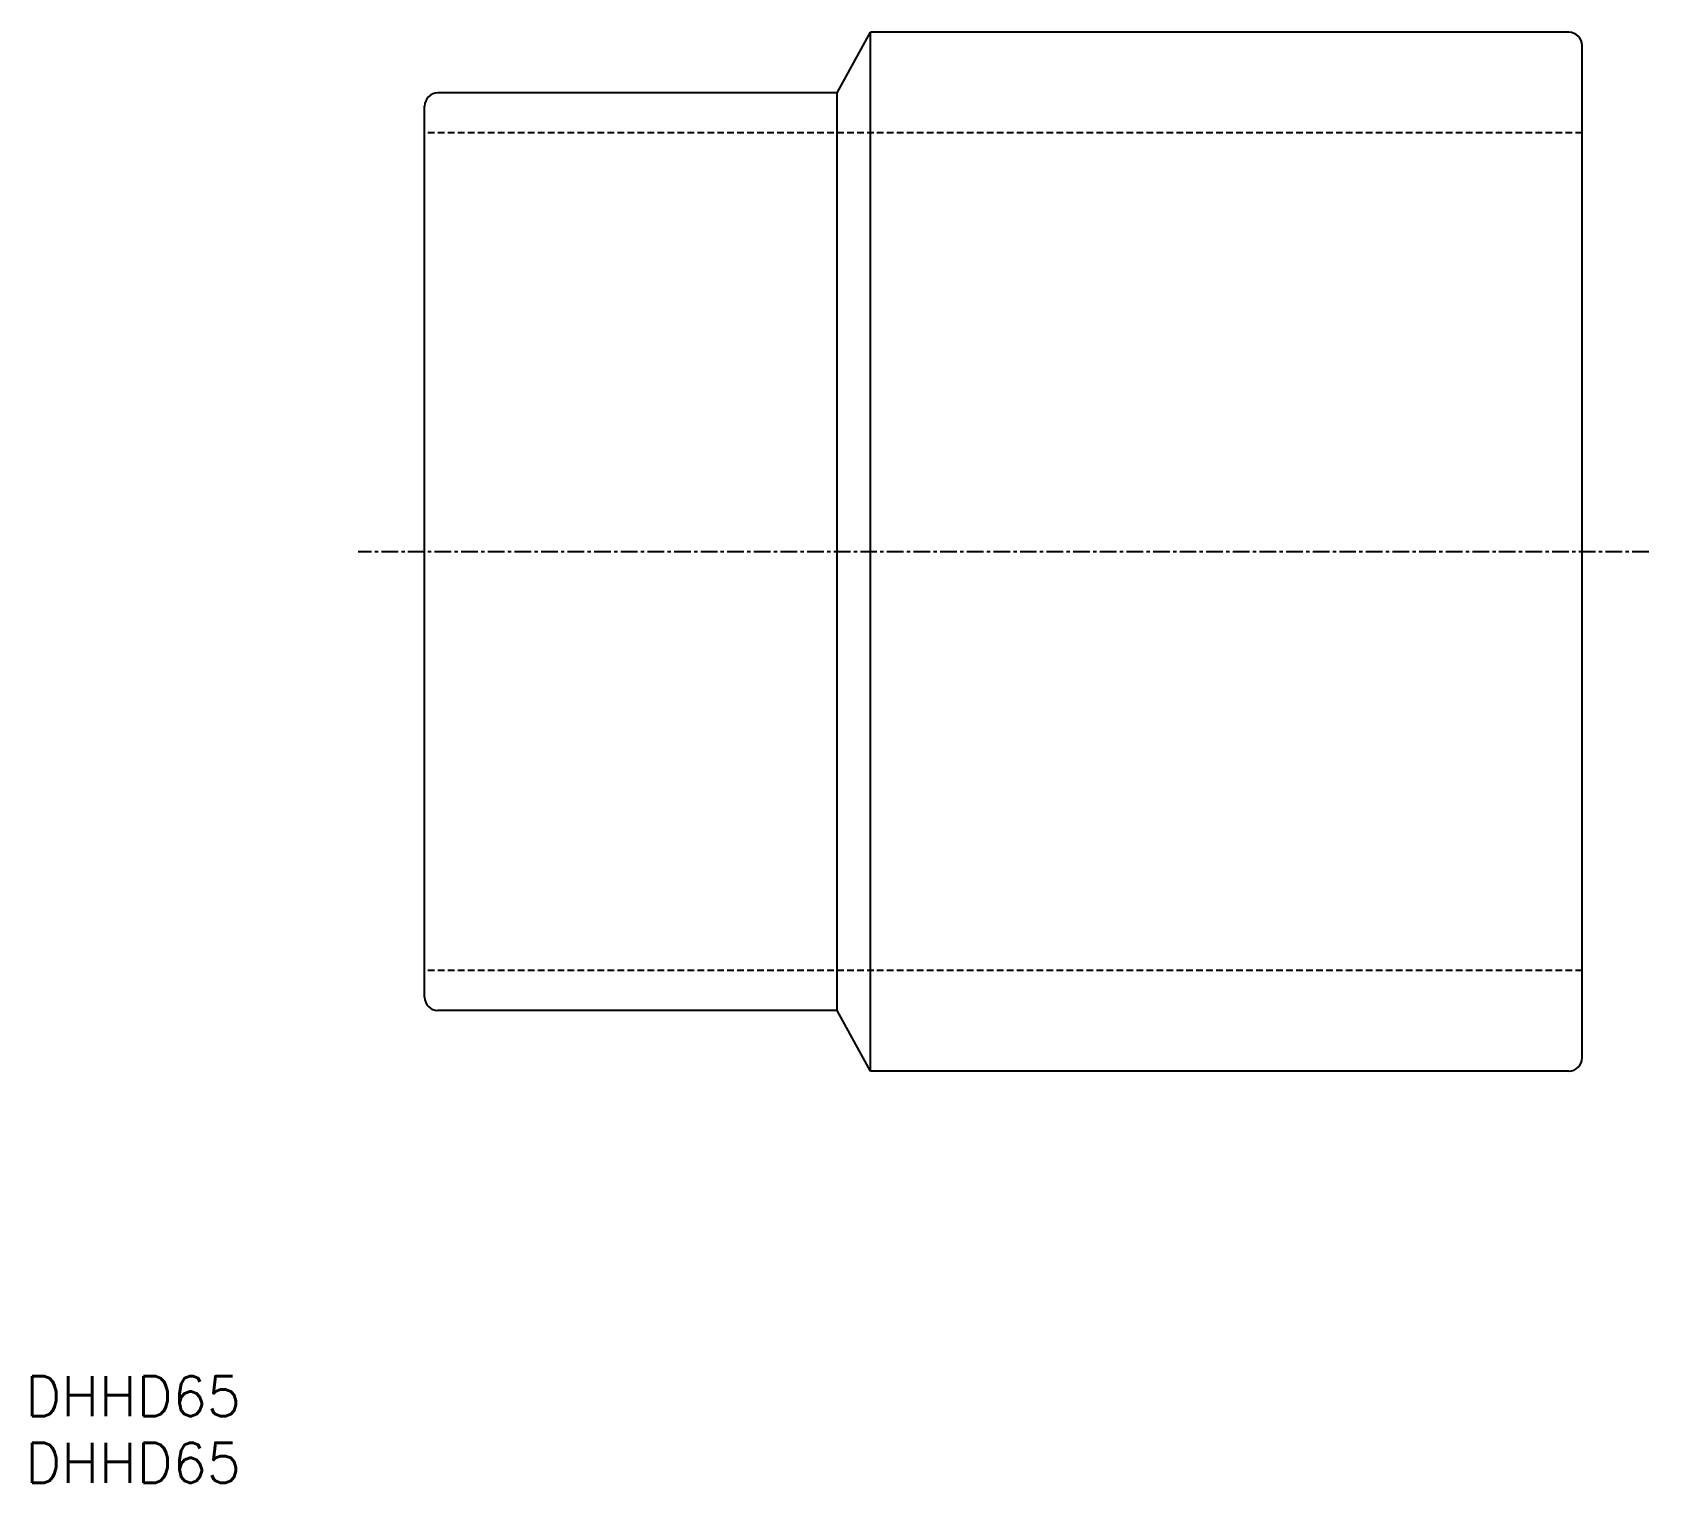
# Model space of a CAD drawing. Extents: x 1 to 122, y 0 to 109.
import ezdxf

# ---------------------------------------------------------------- set-up
doc = ezdxf.new("R2010")
doc.units = 0
doc.linetypes.add('CENTER', pattern=[2, 1.25, -0.25, 0.25, -0.25])
doc.linetypes.add('DASHED', pattern=[0.75, 0.5, -0.25])
doc.layers.get('0').update_dxf_attribs({"linetype": 'CONTINUOUS'})
doc.layers.add('CENTER', color=1, linetype='CENTER')
doc.styles.get("Standard").update_dxf_attribs({"font": 'txt.shx'})

# ---------------------------------------------------------------- blocks, each defined once
blk = doc.blocks.new('*U5')
at = {"color": 7, "linetype": 'CONTINUOUS'}
blk.add_text('DHHD65', height=3, dxfattribs=at).set_placement((0, 0))
blk = doc.blocks.new('*U6')
at = {"color": 7, "linetype": 'CONTINUOUS'}
blk.add_text('DHHD65', height=3, dxfattribs=at).set_placement((0, 5))

msp = doc.modelspace()

# ---------------------------------------------------------------- linework, layer by layer
at = {"color": 7, "linetype": 'CONTINUOUS'}
for p, q in [((61, 104.5), (63.5, 109.05)), ((116, 109.05), (63.5, 109.05)), ((63.5, 30.95), (63.5, 109.05)), ((117, 31.95), (117, 108.05)), ((61, 104.5), (31, 104.5)), ((61, 35.5), (61, 104.5)), ((30, 36.5), (30, 103.5)), ((61, 35.5), (31, 35.5)), ((63.5, 30.95), (61, 35.5)), ((116, 30.95), (63.5, 30.95))]:
    msp.add_line(p, q, dxfattribs=at)
at = {"color": 3, "linetype": 'DASHED'}
for p, q in [((117, 101.5), (30, 101.5)), ((117, 38.5), (30, 38.5))]:
    msp.add_line(p, q, dxfattribs=at)
at = {"color": 7, "linetype": 'CONTINUOUS'}
for centre, start, end in [((116, 108.05), 0, 90), ((31, 103.5), 90, 180), ((31, 36.5), 180, 270), ((116, 31.95), 270, 0)]:
    msp.add_arc(centre, 1, start, end, dxfattribs=at)
at = {"layer": 'CENTER', "color": 1, "linetype": 'CENTER'}
msp.add_line((122, 70), (25, 70), dxfattribs=at)

# ---------------------------------------------------------------- block references
at = {"color": 7, "linetype": 'CONTINUOUS'}
for name in ['*U6', '*U5']:
    msp.add_blockref(name, (0, 0), dxfattribs=at)

doc.saveas('drawing.dxf')
